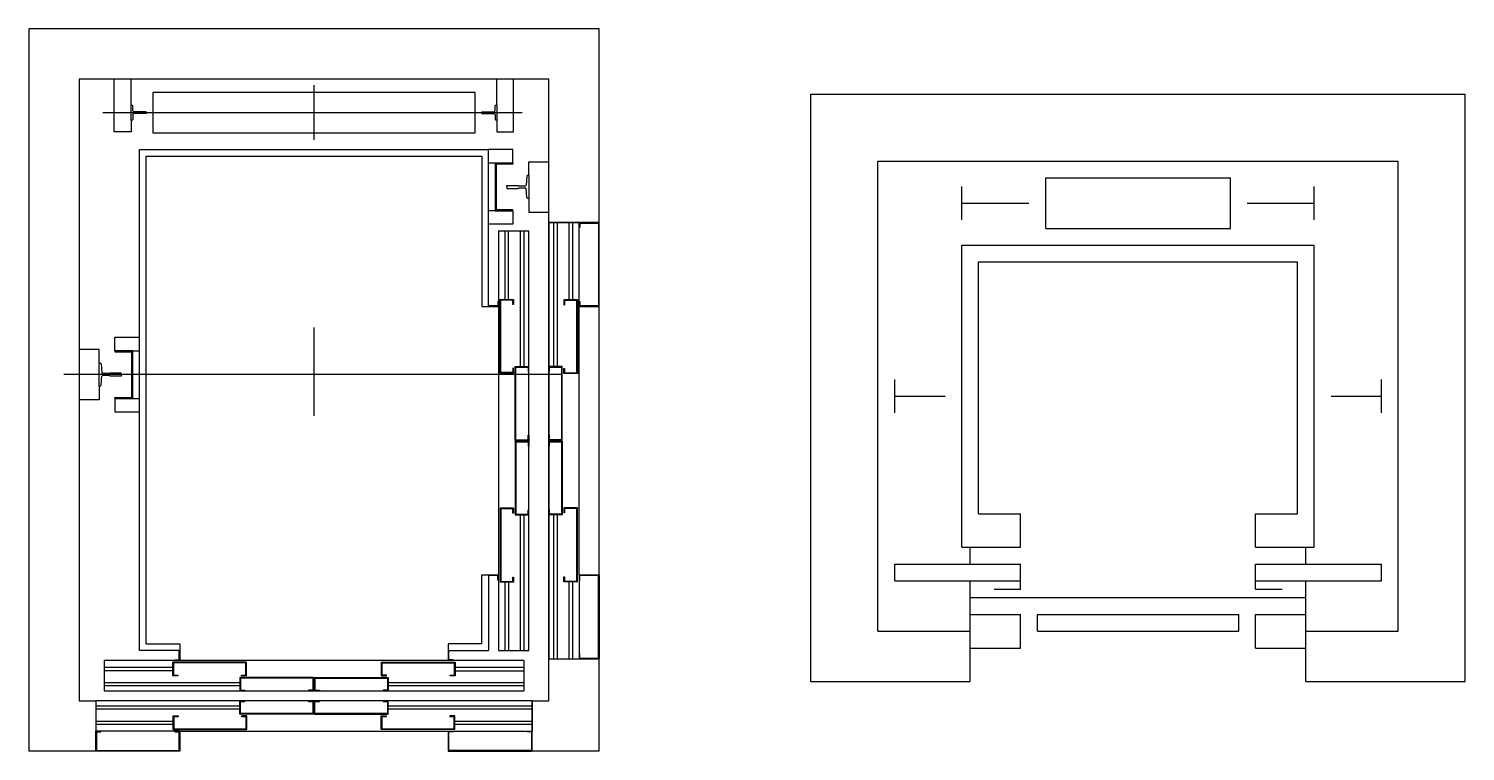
# Model space of a CAD drawing. Header units: millimetres. Extents: x 1.35 to 10.97, y 1 to 6.3.
# Drawn here: x 1.346 to 5.626, y 4.146 to 6.298 of the extents above; entities that cross this region are included whole.
import ezdxf

# ---------------------------------------------------------------- set-up
doc = ezdxf.new("R2010")
doc.units = ezdxf.units.MM
doc.linetypes.add('LTYPE_6', pattern=[168.75, 112.5, -28.125, 0, -28.125])
for name, color, linetype in [('COL', 5, 'Continuous'), ('LAYER_2', 1, 'Continuous'), ('LAYER_3', 15, 'LTYPE_6'), ('LAYER_6', 6, 'Continuous'), ('LAYER_7', 7, 'Continuous'), ('STONE', 3, 'Continuous')]:
    doc.layers.add(name, color=color, linetype=linetype)

msp = doc.modelspace()

# ---------------------------------------------------------------- linework, layer by layer
at = {"layer": 'COL'}
for p, q in [((3.6762, 4.3534, -0.8), (3.6762, 6.1034, -0.8)), ((3.6762, 6.1034, -0.8), (5.6262, 6.1034, -0.8)), ((5.6262, 4.3534, -0.8), (5.6262, 6.1034, -0.8)), ((3.8762, 5.9034, -0.8), (5.4262, 5.9034, -0.8)), ((3.8762, 4.5034, -0.8), (3.8762, 5.9034, -0.8)), ((5.4262, 4.5034, -0.8), (5.4262, 5.9034, -0.8)), ((3.8762, 4.5034, -0.8), (4.1512, 4.5034, -0.8)), ((4.1512, 4.3534, -0.8), (4.1512, 4.5034, -0.8)), ((5.1512, 4.5034, -0.8), (5.4262, 4.5034, -0.8)), ((5.1512, 4.3534, -0.8), (5.1512, 4.5034, -0.8)), ((3.6762, 4.3534, -0.8), (3.8762, 4.3534, -0.8)), ((3.6762, 4.3534, -0.8), (4.1512, 4.3534, -0.8)), ((3.8762, 4.3534, -0.8), (4.1512, 4.3534, -0.8)), ((5.1512, 4.3534, -0.8), (5.4262, 4.3534, -0.8)), ((5.1512, 4.3534, -0.8), (5.6262, 4.3534, -0.8)), ((5.1512, 4.3534, -0.8), (5.6262, 4.3534, -0.8)), ((5.4262, 4.3534, -0.8), (5.6262, 4.3534, -0.8))]:
    msp.add_line(p, q, dxfattribs=at)
at = {"layer": 'LAYER_2'}
for p, q in [((2.7655, 5.4919), (2.7655, 5.6959)), ((2.7755, 5.4919), (2.7755, 5.6959)), ((2.8105, 5.2919), (2.8105, 5.6959)), ((2.8205, 5.6959), (2.8205, 5.2919)), ((2.9105, 5.2919), (2.9105, 5.7209)), ((2.9205, 5.7209), (2.9205, 5.2919)), ((2.9555, 5.4909), (2.9555, 5.7209)), ((2.9655, 5.7209), (2.9655, 5.4909)), ((2.8105, 4.4459), (2.8105, 4.8499)), ((2.8205, 4.8499), (2.8205, 4.4459)), ((2.9105, 4.4209), (2.9105, 4.8499)), ((2.9205, 4.8499), (2.9205, 4.4209)), ((2.7655, 4.4459), (2.7655, 4.6499)), ((2.7755, 4.6499), (2.7755, 4.4459)), ((2.9555, 4.4209), (2.9555, 4.6509)), ((2.9655, 4.6509), (2.9655, 4.4209)), ((1.5705, 4.3959), (1.7745, 4.3959)), ((1.7745, 4.3859), (1.5705, 4.3859)), ((2.6165, 4.3959), (2.8205, 4.3959)), ((2.6165, 4.3859), (2.8205, 4.3859)), ((1.5705, 4.3509), (1.9745, 4.3509)), ((1.9745, 4.3409), (1.5705, 4.3409)), ((2.4165, 4.3509), (2.8205, 4.3509)), ((2.8205, 4.3409), (2.4165, 4.3409)), ((1.5455, 4.2809), (1.9745, 4.2809)), ((2.4165, 4.2809), (2.8455, 4.2809)), ((1.9745, 4.2709), (1.5455, 4.2709)), ((2.8455, 4.2709), (2.4165, 4.2709)), ((1.5455, 4.2359), (1.7755, 4.2359)), ((1.7755, 4.2259), (1.5455, 4.2259)), ((2.6155, 4.2359), (2.8455, 4.2359)), ((2.8455, 4.2259), (2.6155, 4.2259))]:
    msp.add_line(p, q, dxfattribs=at)
at = {"layer": 'LAYER_3'}
for p, q in [((2.1955, 6.1295), (2.1955, 5.9674)), ((2.8156, 6.0479), (1.566, 6.0479)), ((2.1955, 5.4079), (2.1955, 5.1454)), ((2.9314, 5.2679), (1.4502, 5.2679))]:
    msp.add_line(p, q, dxfattribs=at)
at = {"layer": 'LAYER_6'}
for p, q in [((1.6005, 5.9904), (1.6005, 6.1479)), ((1.6505, 6.0704), (1.6505, 6.1479)), ((2.7405, 6.0704), (2.7405, 6.1479)), ((2.7905, 5.9904), (2.7905, 6.1479)), ((1.7155, 6.1079), (1.7155, 5.9879)), ((2.6755, 6.1079), (1.7155, 6.1079)), ((2.6755, 5.9879), (2.6755, 6.1079)), ((1.6505, 6.0704), (1.6535, 6.0704)), ((1.6505, 6.0479), (1.6505, 6.0704)), ((1.6505, 6.0254), (1.6505, 6.0479)), ((1.6555, 6.0684), (1.6535, 6.0704)), ((1.6555, 6.0534), (1.6555, 6.0684)), ((1.6585, 6.0504), (1.6555, 6.0534)), ((1.6555, 6.0424), (1.6585, 6.0454)), ((1.6555, 6.0424), (1.6555, 6.0274)), ((1.6955, 6.0504), (1.6585, 6.0504)), ((1.6955, 6.0454), (1.6585, 6.0454)), ((1.6955, 6.0479), (1.6955, 6.0504)), ((1.6955, 6.0479), (1.6955, 6.0454)), ((2.6955, 6.0504), (2.7325, 6.0504)), ((2.6955, 6.0479), (2.6955, 6.0504)), ((2.6955, 6.0479), (2.6955, 6.0454)), ((2.6955, 6.0454), (2.7325, 6.0454)), ((2.7355, 6.0534), (2.7325, 6.0504)), ((2.7325, 6.0454), (2.7355, 6.0424)), ((2.7375, 6.0704), (2.7355, 6.0684)), ((2.7355, 6.0534), (2.7355, 6.0684)), ((2.7355, 6.0424), (2.7355, 6.0274)), ((2.7405, 6.0704), (2.7375, 6.0704)), ((2.7405, 6.0704), (2.7405, 6.0479)), ((2.7405, 6.0479), (2.7405, 6.0254)), ((1.6505, 6.0254), (1.6535, 6.0254)), ((1.6505, 6.0254), (1.6505, 5.9904)), ((1.6535, 6.0254), (1.6555, 6.0274)), ((2.7355, 6.0274), (2.7375, 6.0254)), ((2.7405, 6.0254), (2.7375, 6.0254)), ((2.7405, 6.0254), (2.7405, 5.9904)), ((1.6505, 5.9904), (1.6005, 5.9904)), ((1.7155, 5.9879), (2.6755, 5.9879)), ((2.7405, 5.9904), (2.7905, 5.9904)), ((1.6755, 4.4459), (1.6755, 5.9379)), ((1.6755, 5.9379), (2.7155, 5.9379)), ((1.6955, 4.4659), (1.6955, 5.9179)), ((1.6955, 5.9179), (2.6955, 5.9179)), ((2.6955, 5.9179), (2.6955, 5.4709)), ((2.7885, 5.9379), (2.7155, 5.9379)), ((2.7155, 5.4729), (2.7155, 5.9379)), ((2.7885, 5.8979), (2.7885, 5.9379)), ((2.7355, 5.8979), (2.7155, 5.8979)), ((2.7885, 5.8979), (2.7355, 5.8979)), ((2.7355, 5.8979), (2.7355, 5.7559)), ((2.7885, 5.8949), (2.7385, 5.8949)), ((2.7385, 5.8949), (2.7385, 5.7589)), ((2.7885, 5.8979), (2.7885, 5.8949)), ((2.8355, 5.8619), (2.8355, 5.9019)), ((2.8355, 5.9019), (2.8955, 5.9019)), ((2.7705, 5.8269), (2.7705, 5.8314)), ((2.7705, 5.8314), (2.8035, 5.8314)), ((2.7705, 5.8269), (2.7705, 5.8224)), ((2.7705, 5.8224), (2.8035, 5.8224)), ((2.8035, 5.8314), (2.8051, 5.8299)), ((2.8035, 5.8224), (2.805, 5.8239)), ((2.805, 5.8239), (2.8261, 5.8239)), ((2.8051, 5.8299), (2.8263, 5.8299)), ((2.8261, 5.8239), (2.8281, 5.822)), ((2.8281, 5.8315), (2.8263, 5.8299)), ((2.8294, 5.8589), (2.8281, 5.8315)), ((2.8294, 5.7949), (2.8281, 5.822)), ((2.8325, 5.8619), (2.8294, 5.8589)), ((2.8355, 5.8619), (2.8325, 5.8619)), ((2.8355, 5.8619), (2.8355, 5.8269)), ((2.8355, 5.8269), (2.8355, 5.7919)), ((2.8294, 5.7949), (2.8325, 5.7919)), ((2.8355, 5.7919), (2.8325, 5.7919)), ((2.8355, 5.7919), (2.8355, 5.7519)), ((2.7355, 5.7559), (2.7155, 5.7559)), ((2.7355, 5.7559), (2.7885, 5.7559)), ((2.7885, 5.7589), (2.7385, 5.7589)), ((2.7885, 5.7559), (2.7885, 5.7589)), ((2.7885, 5.7559), (2.7885, 5.7159)), ((2.8355, 5.7519), (2.8955, 5.7519)), ((2.7885, 5.7159), (2.7155, 5.7159)), ((2.7455, 5.6959), (2.8355, 5.6959)), ((2.7455, 5.6959), (2.7455, 4.4459)), ((2.8355, 4.4459), (2.8355, 5.6959)), ((2.8955, 5.7209), (2.8955, 4.4209)), ((2.8955, 5.7209), (2.9855, 5.7209)), ((3.0455, 5.7209), (2.9855, 5.7209)), ((2.9855, 5.4859), (2.9855, 5.7209)), ((2.9875, 5.7059), (2.9855, 5.7059)), ((2.9875, 5.7189), (3.0435, 5.7189)), ((2.9875, 5.7189), (2.9875, 5.7059)), ((3.0435, 5.7189), (3.0435, 5.4729)), ((3.0455, 5.4709), (3.0455, 5.7209)), ((2.7455, 5.4859), (2.7435, 5.4859)), ((2.7435, 5.4859), (2.7435, 5.4729)), ((2.7505, 5.2719), (2.7505, 5.4919)), ((2.7505, 5.4919), (2.7655, 5.4919)), ((2.7525, 5.2739), (2.7525, 5.4899)), ((2.7885, 5.4899), (2.7525, 5.4899)), ((2.7655, 5.4919), (2.7755, 5.4919)), ((2.7755, 5.4919), (2.7905, 5.4919)), ((2.7885, 5.4769), (2.7885, 5.4899)), ((2.7905, 5.4919), (2.7905, 5.4769)), ((2.9405, 5.4909), (2.9405, 5.4759)), ((2.9805, 5.4909), (2.9405, 5.4909)), ((2.9425, 5.4889), (2.9425, 5.4759)), ((2.9785, 5.4889), (2.9425, 5.4889)), ((2.9785, 5.2729), (2.9785, 5.4889)), ((2.9805, 5.4909), (2.9805, 5.2709)), ((2.9855, 5.4859), (2.9875, 5.4859)), ((2.9855, 5.4709), (2.9855, 5.4859)), ((2.9875, 5.4859), (2.9875, 5.4729)), ((2.6955, 5.4709), (2.7455, 5.4709)), ((2.7435, 5.4729), (2.7155, 5.4729)), ((2.7905, 5.4769), (2.7885, 5.4769)), ((2.9405, 5.4759), (2.9425, 5.4759)), ((2.9855, 4.6709), (2.9855, 5.4709)), ((2.9855, 5.4709), (3.0455, 5.4709)), ((3.0435, 5.4729), (2.9875, 5.4729)), ((1.6025, 5.3389), (1.6025, 5.3789)), ((1.6025, 5.3789), (1.6755, 5.3789)), ((1.5555, 5.3429), (1.4955, 5.3429)), ((1.5555, 5.3029), (1.5555, 5.3429)), ((1.6025, 5.3389), (1.6025, 5.3359)), ((1.6555, 5.3389), (1.6025, 5.3389)), ((1.6025, 5.3359), (1.6525, 5.3359)), ((1.6525, 5.1999), (1.6525, 5.3359)), ((1.6555, 5.1969), (1.6555, 5.3389)), ((1.6555, 5.3389), (1.6755, 5.3389)), ((1.5555, 5.3029), (1.5585, 5.3029)), ((1.5555, 5.2679), (1.5555, 5.3029)), ((1.5555, 5.2329), (1.5555, 5.2679)), ((1.5617, 5.2999), (1.5585, 5.3029)), ((1.5617, 5.2999), (1.5629, 5.2728)), ((1.565, 5.2709), (1.5629, 5.2728)), ((1.5861, 5.2709), (1.565, 5.2709)), ((1.5875, 5.2724), (1.5861, 5.2709)), ((1.6205, 5.2724), (1.5875, 5.2724)), ((1.6205, 5.2679), (1.6205, 5.2724)), ((1.6205, 5.2679), (1.6205, 5.2634)), ((2.7905, 5.2719), (2.7505, 5.2719)), ((2.7885, 5.2739), (2.7525, 5.2739)), ((2.7905, 5.2869), (2.7885, 5.2869)), ((2.7885, 5.2869), (2.7885, 5.2739)), ((2.7905, 5.2719), (2.7905, 5.2869)), ((2.7955, 5.0719), (2.7955, 5.2919)), ((2.7955, 5.2919), (2.8105, 5.2919)), ((2.7975, 5.0739), (2.7975, 5.2899)), ((2.7975, 5.2899), (2.8335, 5.2899)), ((2.8105, 5.2919), (2.8205, 5.2919)), ((2.8205, 5.2919), (2.8355, 5.2919)), ((2.8335, 5.2899), (2.8335, 5.2769)), ((2.8335, 5.2769), (2.8355, 5.2769)), ((2.9355, 5.2919), (2.8955, 5.2919)), ((2.8955, 5.2769), (2.8975, 5.2769)), ((2.8975, 5.2899), (2.9335, 5.2899)), ((2.8975, 5.2769), (2.8975, 5.2899)), ((2.9335, 5.2899), (2.9335, 5.0739)), ((2.9355, 5.0719), (2.9355, 5.2919)), ((2.9405, 5.2859), (2.9425, 5.2859)), ((2.9405, 5.2709), (2.9405, 5.2859)), ((2.9805, 5.2709), (2.9405, 5.2709)), ((2.9425, 5.2859), (2.9425, 5.2729)), ((2.9425, 5.2729), (2.9785, 5.2729)), ((1.5555, 5.2329), (1.5585, 5.2329)), ((1.5555, 5.2329), (1.5555, 5.1929)), ((1.5585, 5.2329), (1.5617, 5.2359)), ((1.5617, 5.2359), (1.563, 5.2633)), ((1.563, 5.2633), (1.5648, 5.2649)), ((1.586, 5.2649), (1.5648, 5.2649)), ((1.5875, 5.2634), (1.586, 5.2649)), ((1.6205, 5.2634), (1.5875, 5.2634)), ((1.5555, 5.1929), (1.4955, 5.1929)), ((1.6025, 5.1999), (1.6525, 5.1999)), ((1.6025, 5.1969), (1.6025, 5.1999)), ((1.6025, 5.1969), (1.6025, 5.1569)), ((1.6025, 5.1969), (1.6555, 5.1969)), ((1.6555, 5.1969), (1.6755, 5.1969)), ((1.6025, 5.1569), (1.6755, 5.1569)), ((2.7955, 5.0719), (2.8355, 5.0719)), ((2.7955, 5.0699), (2.8355, 5.0699)), ((2.7955, 5.0699), (2.7955, 4.8499)), ((2.7975, 5.0739), (2.8335, 5.0739)), ((2.7975, 5.0679), (2.8335, 5.0679)), ((2.7975, 5.0679), (2.7975, 4.8519)), ((2.8335, 5.0739), (2.8335, 5.0869)), ((2.8335, 5.0869), (2.8355, 5.0869)), ((2.8335, 5.0679), (2.8335, 5.0549)), ((2.8335, 5.0549), (2.8355, 5.0549)), ((2.8355, 5.0869), (2.8355, 5.0709)), ((2.8355, 5.0709), (2.8355, 5.0549)), ((2.8975, 5.0869), (2.8955, 5.0869)), ((2.8955, 5.0719), (2.9355, 5.0719)), ((2.8955, 5.0699), (2.9355, 5.0699)), ((2.8955, 5.0549), (2.8975, 5.0549)), ((2.8975, 5.0739), (2.8975, 5.0869)), ((2.9335, 5.0739), (2.8975, 5.0739)), ((2.8975, 5.0679), (2.9335, 5.0679)), ((2.8975, 5.0549), (2.8975, 5.0679)), ((2.9335, 5.0679), (2.9335, 4.8519)), ((2.9355, 5.0699), (2.9355, 4.8499)), ((2.7905, 4.8699), (2.7505, 4.8699)), ((2.7505, 4.8699), (2.7505, 4.6499)), ((2.7885, 4.8679), (2.7525, 4.8679)), ((2.7525, 4.8679), (2.7525, 4.6519)), ((2.7885, 4.8549), (2.7885, 4.8679)), ((2.7905, 4.8549), (2.7885, 4.8549)), ((2.7905, 4.8699), (2.7905, 4.8549)), ((2.7955, 4.8499), (2.8105, 4.8499)), ((2.7975, 4.8519), (2.8335, 4.8519)), ((2.8105, 4.8499), (2.8205, 4.8499)), ((2.8205, 4.8499), (2.8355, 4.8499)), ((2.8335, 4.8519), (2.8335, 4.8649)), ((2.8335, 4.8649), (2.8355, 4.8649)), ((2.8975, 4.8649), (2.8955, 4.8649)), ((2.9355, 4.8499), (2.8955, 4.8499)), ((2.8975, 4.8519), (2.8975, 4.8649)), ((2.9335, 4.8519), (2.8975, 4.8519)), ((2.9405, 4.8709), (2.9405, 4.8559)), ((2.9805, 4.8709), (2.9405, 4.8709)), ((2.9425, 4.8559), (2.9405, 4.8559)), ((2.9425, 4.8689), (2.9425, 4.8559)), ((2.9785, 4.8689), (2.9425, 4.8689)), ((2.9785, 4.6529), (2.9785, 4.8689)), ((2.9805, 4.6509), (2.9805, 4.8709)), ((2.6955, 4.6709), (2.7455, 4.6709)), ((2.6955, 4.4659), (2.6955, 4.6709)), ((2.7435, 4.6689), (2.7155, 4.6689)), ((2.7155, 4.6689), (2.7155, 4.4459)), ((2.7435, 4.6559), (2.7435, 4.6689)), ((2.9855, 4.6709), (3.0455, 4.6709)), ((2.9855, 4.6709), (2.9855, 4.6559)), ((3.0435, 4.6689), (2.9875, 4.6689)), ((2.9875, 4.6559), (2.9875, 4.6689)), ((3.0435, 4.4229), (3.0435, 4.6689)), ((3.0455, 4.6709), (3.0455, 4.4209)), ((2.7455, 4.6559), (2.7435, 4.6559)), ((2.7655, 4.6499), (2.7505, 4.6499)), ((2.7525, 4.6519), (2.7885, 4.6519)), ((2.7755, 4.6499), (2.7655, 4.6499)), ((2.7905, 4.6499), (2.7755, 4.6499)), ((2.7885, 4.6519), (2.7885, 4.6649)), ((2.7885, 4.6649), (2.7905, 4.6649)), ((2.7905, 4.6649), (2.7905, 4.6499)), ((2.9405, 4.6659), (2.9425, 4.6659)), ((2.9405, 4.6509), (2.9405, 4.6659)), ((2.9805, 4.6509), (2.9405, 4.6509)), ((2.9425, 4.6659), (2.9425, 4.6529)), ((2.9425, 4.6529), (2.9785, 4.6529)), ((2.9855, 4.6559), (2.9855, 4.4359)), ((2.9855, 4.6559), (2.9875, 4.6559)), ((1.6955, 4.4659), (1.7955, 4.4659)), ((1.7955, 4.4659), (1.7955, 4.4159)), ((2.5955, 4.4659), (2.5955, 4.4159)), ((2.6955, 4.4659), (2.5955, 4.4659)), ((1.5705, 4.4159), (1.5705, 4.3259)), ((2.8205, 4.4159), (1.5705, 4.4159)), ((1.7935, 4.4459), (1.6755, 4.4459)), ((1.9945, 4.4109), (1.7745, 4.4109)), ((1.7745, 4.3959), (1.7745, 4.4109)), ((1.7805, 4.4159), (1.7805, 4.4179)), ((1.7805, 4.4179), (1.7935, 4.4179)), ((1.7935, 4.4179), (1.7935, 4.4459)), ((1.9945, 4.3709), (1.9945, 4.4109)), ((2.3965, 4.3709), (2.3965, 4.4109)), ((2.3965, 4.4109), (2.6165, 4.4109)), ((2.5975, 4.4179), (2.5975, 4.4459)), ((2.5975, 4.4459), (2.7155, 4.4459)), ((2.6105, 4.4179), (2.5975, 4.4179)), ((2.6105, 4.4159), (2.6105, 4.4179)), ((2.6165, 4.4109), (2.6165, 4.3959)), ((2.7455, 4.4459), (2.8355, 4.4459)), ((2.8205, 4.4159), (2.8205, 4.3259)), ((2.8955, 4.4209), (2.9855, 4.4209)), ((2.9855, 4.4359), (2.9855, 4.4209)), ((2.9875, 4.4359), (2.9855, 4.4359)), ((3.0455, 4.4209), (2.9855, 4.4209)), ((2.9875, 4.4229), (2.9875, 4.4359)), ((2.9875, 4.4229), (3.0435, 4.4229)), ((1.7745, 4.3859), (1.7745, 4.3959)), ((1.7745, 4.3709), (1.7745, 4.3859)), ((1.7895, 4.3709), (1.7745, 4.3709)), ((1.9925, 4.4089), (1.7765, 4.4089)), ((1.7765, 4.4089), (1.7765, 4.3729)), ((1.7765, 4.3729), (1.7895, 4.3729)), ((1.7895, 4.3729), (1.7895, 4.3709)), ((1.9795, 4.3709), (1.9795, 4.3729)), ((1.9795, 4.3729), (1.9925, 4.3729)), ((1.9945, 4.3709), (1.9795, 4.3709)), ((1.9925, 4.3729), (1.9925, 4.4089)), ((2.3965, 4.3709), (2.4115, 4.3709)), ((2.3985, 4.3729), (2.3985, 4.4089)), ((2.3985, 4.4089), (2.6145, 4.4089)), ((2.4115, 4.3729), (2.3985, 4.3729)), ((2.4115, 4.3709), (2.4115, 4.3729)), ((2.6015, 4.3709), (2.6015, 4.3729)), ((2.6015, 4.3729), (2.6145, 4.3729)), ((2.6165, 4.3709), (2.6015, 4.3709)), ((2.6145, 4.3729), (2.6145, 4.4089)), ((2.6165, 4.3959), (2.6165, 4.3859)), ((2.6165, 4.3859), (2.6165, 4.3709)), ((1.5705, 4.3259), (2.8205, 4.3259)), ((2.1945, 4.3659), (1.9745, 4.3659)), ((1.9745, 4.3659), (1.9745, 4.3509)), ((1.9745, 4.3509), (1.9745, 4.3409)), ((1.9745, 4.3409), (1.9745, 4.3259)), ((2.1925, 4.3639), (1.9765, 4.3639)), ((1.9765, 4.3639), (1.9765, 4.3279)), ((1.9765, 4.3279), (1.9895, 4.3279)), ((1.9895, 4.3279), (1.9895, 4.3259)), ((2.1925, 4.3279), (2.1795, 4.3279)), ((2.1795, 4.3279), (2.1795, 4.3259)), ((2.1955, 4.3259), (2.1795, 4.3259)), ((2.1925, 4.3639), (2.1925, 4.3279)), ((2.1945, 4.3659), (2.1945, 4.3259)), ((2.2115, 4.3259), (2.1955, 4.3259)), ((2.1965, 4.3659), (2.1965, 4.3259)), ((2.1965, 4.3659), (2.4165, 4.3659)), ((2.1985, 4.3639), (2.1985, 4.3279)), ((2.1985, 4.3639), (2.4145, 4.3639)), ((2.1985, 4.3279), (2.2115, 4.3279)), ((2.2115, 4.3279), (2.2115, 4.3259)), ((2.4145, 4.3279), (2.4015, 4.3279)), ((2.4015, 4.3279), (2.4015, 4.3259)), ((2.4145, 4.3639), (2.4145, 4.3279)), ((2.4165, 4.3659), (2.4165, 4.3509)), ((2.4165, 4.3509), (2.4165, 4.3409)), ((2.4165, 4.3409), (2.4165, 4.3259)), ((1.5455, 4.2959), (1.5455, 4.2059)), ((2.8455, 4.2959), (1.5455, 4.2959)), ((1.9745, 4.2559), (1.9745, 4.2959)), ((1.9765, 4.2579), (1.9765, 4.2939)), ((1.9765, 4.2939), (1.9895, 4.2939)), ((1.9895, 4.2939), (1.9895, 4.2959)), ((2.1795, 4.2959), (2.1795, 4.2939)), ((2.1795, 4.2939), (2.1925, 4.2939)), ((2.1925, 4.2939), (2.1925, 4.2579)), ((2.1945, 4.2959), (2.1945, 4.2559)), ((2.1965, 4.2959), (2.1965, 4.2559)), ((2.1985, 4.2579), (2.1985, 4.2939)), ((2.1985, 4.2939), (2.2115, 4.2939)), ((2.2115, 4.2939), (2.2115, 4.2959)), ((2.4015, 4.2959), (2.4015, 4.2939)), ((2.4015, 4.2939), (2.4145, 4.2939)), ((2.4145, 4.2939), (2.4145, 4.2579)), ((2.4165, 4.2559), (2.4165, 4.2959)), ((2.8455, 4.2959), (2.8455, 4.2059)), ((1.7755, 4.2109), (1.7755, 4.2509)), ((1.7755, 4.2509), (1.7905, 4.2509)), ((1.7905, 4.2489), (1.7775, 4.2489)), ((1.7775, 4.2489), (1.7775, 4.2129)), ((1.7905, 4.2509), (1.7905, 4.2489)), ((2.1945, 4.2559), (1.9745, 4.2559)), ((2.1925, 4.2579), (1.9765, 4.2579)), ((1.9955, 4.2509), (1.9805, 4.2509)), ((1.9805, 4.2489), (1.9805, 4.2509)), ((1.9935, 4.2489), (1.9805, 4.2489)), ((1.9935, 4.2129), (1.9935, 4.2489)), ((1.9955, 4.2109), (1.9955, 4.2509)), ((2.1965, 4.2559), (2.4165, 4.2559)), ((2.4145, 4.2579), (2.1985, 4.2579)), ((2.3955, 4.2109), (2.3955, 4.2509)), ((2.3955, 4.2509), (2.4105, 4.2509)), ((2.4105, 4.2489), (2.3975, 4.2489)), ((2.3975, 4.2489), (2.3975, 4.2129)), ((2.4105, 4.2509), (2.4105, 4.2489)), ((2.6155, 4.2509), (2.6005, 4.2509)), ((2.6005, 4.2509), (2.6005, 4.2489)), ((2.6135, 4.2489), (2.6005, 4.2489)), ((2.6135, 4.2129), (2.6135, 4.2489)), ((2.6155, 4.2109), (2.6155, 4.2509)), ((1.5605, 4.2059), (1.5455, 4.2059)), ((1.5455, 4.1459), (1.5455, 4.2059)), ((1.5475, 4.2039), (1.5605, 4.2039)), ((1.5475, 4.2039), (1.5475, 4.1479)), ((1.5605, 4.2039), (1.5605, 4.2059)), ((1.7805, 4.2059), (1.5605, 4.2059)), ((1.7755, 4.2109), (1.9955, 4.2109)), ((1.7775, 4.2129), (1.9935, 4.2129)), ((1.7955, 4.2059), (1.7805, 4.2059)), ((1.7805, 4.2059), (1.7805, 4.2039)), ((1.7805, 4.2039), (1.7935, 4.2039)), ((1.7935, 4.1479), (1.7935, 4.2039)), ((1.7955, 4.2059), (1.7955, 4.1459)), ((1.7955, 4.2059), (2.5955, 4.2059)), ((2.6155, 4.2109), (2.3955, 4.2109)), ((2.3975, 4.2129), (2.6135, 4.2129)), ((2.5955, 4.2059), (2.6105, 4.2059)), ((2.5955, 4.2059), (2.5955, 4.1459)), ((2.6105, 4.2039), (2.5975, 4.2039)), ((2.5975, 4.1479), (2.5975, 4.2039)), ((2.6105, 4.2059), (2.6105, 4.2039)), ((2.6105, 4.2059), (2.8455, 4.2059)), ((2.8305, 4.2039), (2.8305, 4.2059)), ((2.8435, 4.2039), (2.8305, 4.2039)), ((2.8435, 4.2039), (2.8435, 4.1479)), ((2.8455, 4.1459), (2.8455, 4.2059)), ((1.7955, 4.1459), (1.5455, 4.1459)), ((1.5475, 4.1479), (1.7935, 4.1479)), ((2.5955, 4.1459), (2.8455, 4.1459)), ((2.8435, 4.1479), (2.5975, 4.1479))]:
    msp.add_line(p, q, dxfattribs=at)
at = {"layer": 'LAYER_7'}
for p, q in [((3.0455, 6.2979), (1.3455, 6.2979)), ((1.3455, 6.2979), (1.3455, 4.1459)), ((3.0455, 4.1459), (3.0455, 6.2979)), ((2.8955, 6.1479), (1.4955, 6.1479)), ((1.4955, 6.1479), (1.4955, 4.2959)), ((2.8955, 4.2959), (2.8955, 6.1479)), ((2.8955, 5.7209), (2.8955, 5.7709)), ((3.0455, 5.7209), (2.8955, 5.7209)), ((2.8955, 4.3709), (2.8955, 4.4209)), ((2.8955, 4.4209), (3.0455, 4.4209)), ((1.4955, 4.2959), (1.5455, 4.2959)), ((1.5455, 4.2959), (1.5455, 4.1459)), ((2.8455, 4.2959), (2.8955, 4.2959)), ((2.8455, 4.1459), (2.8455, 4.2959)), ((1.5455, 4.1459), (1.3455, 4.1459)), ((3.0455, 4.1459), (2.8455, 4.1459))]:
    msp.add_line(p, q, dxfattribs=at)
at = {"layer": 'STONE'}
for p, q in [((4.1262, 5.7284, -0.8), (4.1262, 5.8284, -0.8)), ((4.3762, 5.7034, -0.8), (4.3762, 5.8534, -0.8)), ((4.3762, 5.8534, -0.8), (4.9262, 5.8534, -0.8)), ((4.9262, 5.7034, -0.8), (4.9262, 5.8534, -0.8)), ((5.1762, 5.7284, -0.8), (5.1762, 5.8284, -0.8)), ((4.1262, 5.7784, -0.8), (4.3262, 5.7784, -0.8)), ((4.9762, 5.7784, -0.8), (5.1762, 5.7784, -0.8)), ((4.3762, 5.7034, -0.8), (4.9262, 5.7034, -0.8)), ((4.1262, 4.7534, -0.8), (4.1262, 5.6534, -0.8)), ((4.1262, 5.6534, -0.8), (5.1762, 5.6534, -0.8)), ((5.1762, 4.7534, -0.8), (5.1762, 5.6534, -0.8)), ((4.1762, 5.6034, -0.8), (5.1262, 5.6034, -0.8)), ((4.1762, 4.8534, -0.8), (4.1762, 5.6034, -0.8)), ((5.1262, 4.8534, -0.8), (5.1262, 5.6034, -0.8)), ((3.9262, 5.1534, -0.8), (3.9262, 5.2534, -0.8)), ((5.3762, 5.1534, -0.8), (5.3762, 5.2534, -0.8)), ((3.9262, 5.2034, -0.8), (4.0762, 5.2034, -0.8)), ((5.2262, 5.2034, -0.8), (5.3762, 5.2034, -0.8)), ((4.1762, 4.8534, -0.8), (4.3012, 4.8534, -0.8)), ((4.3012, 4.7534, -0.8), (4.3012, 4.8534, -0.8)), ((5.0012, 4.7534, -0.8), (5.0012, 4.8534, -0.8)), ((5.0012, 4.8534, -0.8), (5.1262, 4.8534, -0.8)), ((4.1262, 4.7534, -0.8), (4.3012, 4.7534, -0.8)), ((4.1512, 4.7034, -0.8), (4.1512, 4.7534, -0.8)), ((5.0012, 4.7534, -0.8), (5.1762, 4.7534, -0.8)), ((5.1512, 4.7034, -0.8), (5.1512, 4.7534, -0.8)), ((3.9262, 4.6534, -0.8), (3.9262, 4.7034, -0.8)), ((3.9262, 4.7034, -0.8), (4.3012, 4.7034, -0.8)), ((4.3012, 4.6284, -0.8), (4.3012, 4.7034, -0.8)), ((5.0012, 4.7034, -0.8), (5.3762, 4.7034, -0.8)), ((5.0012, 4.6284, -0.8), (5.0012, 4.7034, -0.8)), ((5.3762, 4.6534, -0.8), (5.3762, 4.7034, -0.8)), ((3.9262, 4.6534, -0.8), (4.3012, 4.6534, -0.8)), ((4.1512, 4.5034, -0.8), (4.1512, 4.6534, -0.8)), ((4.2222, 4.6284, -0.8), (4.3012, 4.6284, -0.8)), ((5.0012, 4.6534, -0.8), (5.3762, 4.6534, -0.8)), ((5.0012, 4.6284, -0.8), (5.0802, 4.6284, -0.8)), ((5.1512, 4.5034, -0.8), (5.1512, 4.6534, -0.8)), ((4.1512, 4.6034, -0.8), (4.3012, 4.6034, -0.8)), ((4.3012, 4.6034, -0.8), (4.3512, 4.6034, -0.8)), ((4.3512, 4.6034, -0.8), (4.9512, 4.6034, -0.8)), ((4.9512, 4.6034, -0.8), (5.0012, 4.6034, -0.8)), ((5.0012, 4.6034, -0.8), (5.1512, 4.6034, -0.8)), ((4.1512, 4.5534, -0.8), (4.3012, 4.5534, -0.8)), ((4.3012, 4.4534, -0.8), (4.3012, 4.5534, -0.8)), ((4.3512, 4.5534, -0.8), (4.9512, 4.5534, -0.8)), ((4.3512, 4.5034, -0.8), (4.3512, 4.5534, -0.8)), ((4.9512, 4.5034, -0.8), (4.9512, 4.5534, -0.8)), ((5.0012, 4.5534, -0.8), (5.1512, 4.5534, -0.8)), ((5.0012, 4.4534, -0.8), (5.0012, 4.5534, -0.8)), ((4.3512, 4.5034, -0.8), (4.9512, 4.5034, -0.8)), ((4.1512, 4.4534, -0.8), (4.3012, 4.4534, -0.8)), ((5.0012, 4.4534, -0.8), (5.1512, 4.4534, -0.8)), ((3.6762, 4.3534, -0.8), (4.1512, 4.3534, -0.8))]:
    msp.add_line(p, q, dxfattribs=at)

doc.saveas('drawing.dxf')
